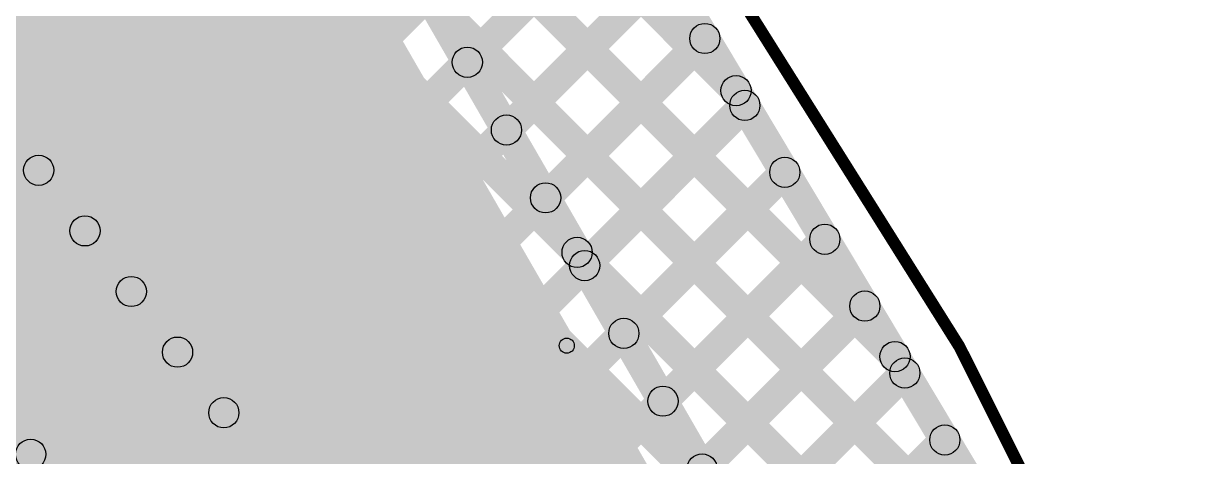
# Model space of a CAD drawing. Header units: millimetres. Extents: x 1.49 to 4.64, y 4.45 to 5.86.
# Drawn here: x 4.2581 to 4.6439, y 4.9413 to 5.0846 of the extents above; entities that cross this region are included whole.
import ezdxf

# ---------------------------------------------------------------- set-up
doc = ezdxf.new("R2010")
doc.units = ezdxf.units.MM
doc.header["$MEASUREMENT"] = 0
for name, color, linetype in [('BottomLayer', 5, 'Continuous'), ('Mechanical2', 216, 'Continuous'), ('TopLayer', 1, 'Continuous'), ('TopOverlay', 2, 'Continuous'), ('TopPaste', 8, 'Continuous'), ('TopSolder', 216, 'Continuous')]:
    doc.layers.add(name, color=color, linetype=linetype)

# ---------------------------------------------------------------- blocks, each defined once
blk = doc.blocks.new('W_____LED_11')
at = {"layer": 'TopLayer'}
for points in [[(-0.06526, 0.04685), (-0.02195, 0.04685), (-0.02195, -0.04685), (-0.06526, -0.04685)], [(-0.00226, 0.04685), (0.08947, 0.04685), (0.08947, -0.04685), (-0.00226, -0.04685)]]:
    blk.add_hatch(color=1, dxfattribs=at).paths.add_polyline_path(points)
at = {"layer": 'TopOverlay'}
h = blk.add_hatch(color=2, dxfattribs=at)
edge = h.paths.add_edge_path()
edge.add_arc((-0.069, 0.051), 0.0025, 0, 360)
h = blk.add_hatch(color=2, dxfattribs=at)
edge = h.paths.add_edge_path()
edge.add_arc((-0.069, 0.051), 0.0025, 0, 360)
for points in [[(-0.0665, -0.051), (-0.0715, -0.051), (-0.0715, 0.051), (-0.0665, 0.051)], [(-0.069, 0.0485), (-0.069, 0.0535), (0.094, 0.0535), (0.094, 0.0485)], [(0.134, 0.05301), (0.091, 0.05301), (0.091, -0.05299), (0.134, -0.05299)], [(-0.069, -0.0535), (-0.069, -0.0485), (0.094, -0.0485), (0.094, -0.0535)]]:
    blk.add_hatch(color=2, dxfattribs=at).paths.add_polyline_path(points)
h = blk.add_hatch(color=2, dxfattribs=at)
edge = h.paths.add_edge_path()
edge.add_arc((0.094, 0.051), 0.0025, 0, 360)
h = blk.add_hatch(color=2, dxfattribs=at)
edge = h.paths.add_edge_path()
edge.add_arc((-0.069, -0.051), 0.0025, 0, 360)
h = blk.add_hatch(color=2, dxfattribs=at)
edge = h.paths.add_edge_path()
edge.add_arc((-0.069, -0.051), 0.0025, 0, 360)
h = blk.add_hatch(color=2, dxfattribs=at)
edge = h.paths.add_edge_path()
edge.add_arc((0.094, -0.051), 0.0025, 0, 360)
at = {"layer": 'TopPaste'}
for points in [[(-0.06526, 0.04685), (-0.02195, 0.04685), (-0.02195, -0.04685), (-0.06526, -0.04685)], [(-0.00226, 0.04685), (0.08947, 0.04685), (0.08947, -0.04685), (-0.00226, -0.04685)]]:
    blk.add_hatch(color=8, dxfattribs=at).paths.add_polyline_path(points)
at = {"layer": 'TopSolder'}
for points in [[(-0.06926, 0.05085), (-0.01795, 0.05085), (-0.01795, -0.05085), (-0.06926, -0.05085)], [(-0.00626, 0.05085), (0.09347, 0.05085), (0.09347, -0.05085), (-0.00626, -0.05085)]]:
    blk.add_hatch(color=216, dxfattribs=at).paths.add_polyline_path(points)
at = {"layer": 'TopOverlay'}
for centre in [(-0.069, 0.051), (-0.069, 0.051), (0.094, 0.051), (-0.069, -0.051), (-0.069, -0.051), (0.094, -0.051)]:
    blk.add_circle(centre, 0.0025, dxfattribs=at)

msp = doc.modelspace()

# ---------------------------------------------------------------- hatches: boundary and pattern name
at = {"layer": 'BottomLayer'}
for points in [[(3.69572, 5.71198), (3.70279, 5.71905), (4.62451, 4.79733), (4.61744, 4.79026)], [(3.75672, 5.68634), (3.76379, 5.69341), (4.62342, 4.83378), (4.61635, 4.82671)], [(3.82743, 5.65098), (3.8345, 5.65805), (4.59128, 4.90128), (4.58421, 4.89421)], [(3.89814, 5.61562), (3.90522, 5.6227), (4.54998, 4.97793), (4.54291, 4.97086)], [(3.99005, 5.55907), (3.99712, 5.56614), (4.4974, 5.06587), (4.49032, 5.0588)], [(3.96954, 5.40281), (3.97661, 5.40988), (4.6255, 4.76099), (4.61843, 4.75392)], [(4.1597, 5.23041), (4.2003, 5.25959), (4.57414, 4.73954), (4.53354, 4.71036)], [(4.10785, 5.2312), (4.1158, 5.23727), (4.53576, 4.68731), (4.52782, 4.68124)], [(4.11473, 5.22226), (4.1218, 5.22933), (4.62648, 4.72466), (4.61941, 4.71759)], [(4.06013, 5.19483), (4.09987, 5.22517), (4.51987, 4.67517), (4.48013, 4.64483)], [(4.25142, 5.05252), (4.24435, 5.05959), (4.39106, 5.2063), (4.39813, 5.19923)], [(4.26673, 5.03248), (4.25966, 5.03955), (4.40635, 5.18625), (4.41343, 5.17917)], [(4.28204, 5.01243), (4.27497, 5.0195), (4.42165, 5.16619), (4.42873, 5.15912)], [(4.29734, 4.99238), (4.29027, 4.99945), (4.43695, 5.14613), (4.44403, 5.13906)], [(4.31265, 4.97234), (4.30558, 4.97941), (4.45225, 5.12608), (4.45933, 5.11901)], [(4.46107, 5.10743), (4.46965, 5.11257), (4.57429, 4.93757), (4.56571, 4.93243)], [(4.32796, 4.95229), (4.32089, 4.95936), (4.46678, 5.10525), (4.47385, 5.09818)], [(4.34327, 4.93224), (4.3362, 4.93931), (4.48001, 5.08312), (4.48708, 5.07605)], [(4.22895, 5.07268), (4.23602, 5.07975), (4.56671, 4.74907), (4.55964, 4.742)], [(4.35858, 4.9122), (4.35151, 4.91927), (4.49324, 5.061), (4.50031, 5.05393)], [(4.37389, 4.89215), (4.36682, 4.89922), (4.50647, 5.03887), (4.51354, 5.0318)], [(4.3892, 4.8721), (4.38212, 4.87917), (4.5197, 5.01675), (4.52677, 5.00968)], [(4.4045, 4.85206), (4.39743, 4.85913), (4.53293, 4.99462), (4.54, 4.98755)], [(4.41981, 4.83201), (4.41274, 4.83908), (4.54616, 4.9725), (4.55323, 4.96542)], [(4.43512, 4.81196), (4.42805, 4.81903), (4.55939, 4.95037), (4.56646, 4.9433)]]:
    msp.add_hatch(color=5, dxfattribs=at).paths.add_polyline_path(points)
h = msp.add_hatch(color=5, dxfattribs=at)
edge = h.paths.add_edge_path()
edge.add_arc((4.48354, 5.07959), 0.005, 0, 360)
h = msp.add_hatch(color=5, dxfattribs=at)
edge = h.paths.add_edge_path()
edge.add_arc((4.49386, 5.06234), 0.005, 0, 360)
h = msp.add_hatch(color=5, dxfattribs=at)
edge = h.paths.add_edge_path()
edge.add_arc((4.49677, 5.05746), 0.005, 0, 360)
h = msp.add_hatch(color=5, dxfattribs=at)
edge = h.paths.add_edge_path()
edge.add_arc((4.26319, 5.03601), 0.005, 0, 360)
h = msp.add_hatch(color=5, dxfattribs=at)
edge = h.paths.add_edge_path()
edge.add_arc((4.51, 5.03534), 0.005, 0, 360)
h = msp.add_hatch(color=5, dxfattribs=at)
edge = h.paths.add_edge_path()
edge.add_arc((4.2785, 5.01597), 0.005, 0, 360)
h = msp.add_hatch(color=5, dxfattribs=at)
edge = h.paths.add_edge_path()
edge.add_arc((4.52323, 5.01321), 0.005, 0, 360)
h = msp.add_hatch(color=5, dxfattribs=at)
edge = h.paths.add_edge_path()
edge.add_arc((4.29381, 4.99592), 0.005, 0, 360)
h = msp.add_hatch(color=5, dxfattribs=at)
edge = h.paths.add_edge_path()
edge.add_arc((4.53646, 4.99109), 0.005, 0, 360)
h = msp.add_hatch(color=5, dxfattribs=at)
edge = h.paths.add_edge_path()
edge.add_arc((4.30912, 4.97587), 0.005, 0, 360)
h = msp.add_hatch(color=5, dxfattribs=at)
edge = h.paths.add_edge_path()
edge.add_arc((4.54644, 4.9744), 0.005, 0, 360)
h = msp.add_hatch(color=5, dxfattribs=at)
edge = h.paths.add_edge_path()
edge.add_arc((4.54969, 4.96896), 0.005, 0, 360)
h = msp.add_hatch(color=5, dxfattribs=at)
edge = h.paths.add_edge_path()
edge.add_arc((4.32443, 4.95582), 0.005, 0, 360)
h = msp.add_hatch(color=5, dxfattribs=at)
edge = h.paths.add_edge_path()
edge.add_arc((4.56292, 4.94683), 0.005, 0, 360)
at = {"layer": 'TopLayer'}
for points in [[(3.73686, 5.45871), (3.74393, 5.46578), (4.26408, 4.94564), (4.25701, 4.93857)], [(4.27063, 5.29444), (4.27929, 5.29944), (4.48993, 4.9346), (4.48127, 4.9296)], [(4.32663, 4.85764), (4.46511, 4.93759), (4.26947, 5.27645), (4.13099, 5.1965)], [(4.29287, 5.25625), (4.29994, 5.26333), (4.4974, 5.06587), (4.49032, 5.0588)], [(4.11164, 5.19), (4.1203, 5.195), (4.32547, 4.83965), (4.31681, 4.83465)], [(4.34117, 5.1726), (4.34824, 5.17967), (4.54998, 4.97793), (4.54291, 4.97086)], [(4.40852, 5.0682), (4.40144, 5.07527), (4.45225, 5.12608), (4.45933, 5.11901)], [(4.46107, 5.10743), (4.46965, 5.11257), (4.57429, 4.93757), (4.56571, 4.93243)], [(4.42146, 5.04578), (4.41438, 5.05285), (4.46678, 5.10525), (4.47385, 5.09818)], [(4.38946, 5.08895), (4.39653, 5.09602), (4.59128, 4.90128), (4.58421, 4.89421)], [(4.4344, 5.02337), (4.42733, 5.03044), (4.48001, 5.08312), (4.48708, 5.07605)], [(4.44734, 5.00095), (4.44027, 5.00803), (4.49324, 5.061), (4.50031, 5.05393)], [(4.46028, 4.97854), (4.45321, 4.98561), (4.50647, 5.03887), (4.51354, 5.0318)], [(4.47322, 4.95613), (4.46615, 4.9632), (4.5197, 5.01675), (4.52677, 5.00968)], [(4.43776, 5.0053), (4.44483, 5.01237), (4.62342, 4.83378), (4.61635, 4.82671)], [(4.48616, 4.93371), (4.47909, 4.94078), (4.53293, 4.99462), (4.54, 4.98755)], [(4.32577, 4.73797), (4.3187, 4.74504), (4.54616, 4.9725), (4.55323, 4.96542)], [(4.33957, 4.71641), (4.3325, 4.72348), (4.55939, 4.95037), (4.56646, 4.9433)]]:
    msp.add_hatch(color=1, dxfattribs=at).paths.add_polyline_path(points)
h = msp.add_hatch(color=1, dxfattribs=at)
edge = h.paths.add_edge_path()
edge.add_arc((4.48354, 5.07959), 0.005, 0, 360)
h = msp.add_hatch(color=1, dxfattribs=at)
edge = h.paths.add_edge_path()
edge.add_arc((4.40498, 5.07173), 0.005, 0, 360)
h = msp.add_hatch(color=1, dxfattribs=at)
edge = h.paths.add_edge_path()
edge.add_arc((4.49386, 5.06234), 0.005, 0, 360)
h = msp.add_hatch(color=1, dxfattribs=at)
edge = h.paths.add_edge_path()
edge.add_arc((4.49677, 5.05746), 0.005, 0, 360)
h = msp.add_hatch(color=1, dxfattribs=at)
edge = h.paths.add_edge_path()
edge.add_arc((4.41792, 5.04932), 0.005, 0, 360)
h = msp.add_hatch(color=1, dxfattribs=at)
edge = h.paths.add_edge_path()
edge.add_arc((4.51, 5.03534), 0.005, 0, 360)
h = msp.add_hatch(color=1, dxfattribs=at)
edge = h.paths.add_edge_path()
edge.add_arc((4.43086, 5.0269), 0.005, 0, 360)
h = msp.add_hatch(color=1, dxfattribs=at)
edge = h.paths.add_edge_path()
edge.add_arc((4.52323, 5.01321), 0.005, 0, 360)
h = msp.add_hatch(color=1, dxfattribs=at)
edge = h.paths.add_edge_path()
edge.add_arc((4.44129, 5.00884), 0.005, 0, 360)
h = msp.add_hatch(color=1, dxfattribs=at)
edge = h.paths.add_edge_path()
edge.add_arc((4.4438, 5.00449), 0.005, 0, 360)
h = msp.add_hatch(color=1, dxfattribs=at)
edge = h.paths.add_edge_path()
edge.add_arc((4.53646, 4.99109), 0.005, 0, 360)
h = msp.add_hatch(color=1, dxfattribs=at)
edge = h.paths.add_edge_path()
edge.add_arc((4.45674, 4.98208), 0.005, 0, 360)
h = msp.add_hatch(color=1, dxfattribs=at)
edge = h.paths.add_edge_path()
edge.add_arc((4.54644, 4.9744), 0.005, 0, 360)
h = msp.add_hatch(color=1, dxfattribs=at)
edge = h.paths.add_edge_path()
edge.add_arc((4.54969, 4.96896), 0.005, 0, 360)
h = msp.add_hatch(color=1, dxfattribs=at)
edge = h.paths.add_edge_path()
edge.add_arc((4.46968, 4.95966), 0.005, 0, 360)
h = msp.add_hatch(color=1, dxfattribs=at)
edge = h.paths.add_edge_path()
edge.add_arc((4.56292, 4.94683), 0.005, 0, 360)
h = msp.add_hatch(color=1, dxfattribs=at)
edge = h.paths.add_edge_path()
edge.add_arc((4.26054, 4.9421), 0.005, 0, 360)
h = msp.add_hatch(color=1, dxfattribs=at)
edge = h.paths.add_edge_path()
edge.add_arc((4.48263, 4.93725), 0.005, 0, 360)

# ---------------------------------------------------------------- linework, layer by layer
at = {"layer": 'BottomLayer'}
for centre in [(4.48354, 5.07959), (4.49386, 5.06234), (4.49677, 5.05746), (4.26319, 5.03601), (4.51, 5.03534), (4.2785, 5.01597), (4.52323, 5.01321), (4.29381, 4.99592), (4.53646, 4.99109), (4.30912, 4.97587), (4.54644, 4.9744), (4.54969, 4.96896), (4.32443, 4.95582), (4.56292, 4.94683)]:
    msp.add_circle(centre, 0.005, dxfattribs=at)
at = {"layer": 'Mechanical2', "const_width": 0.00394}
msp.add_lwpolyline([(1.49178, 4.82969, -0.650988), (4.64195, 4.82969)], format="xyb", dxfattribs=at)
at = {"layer": 'TopLayer'}
for centre in [(4.48354, 5.07959), (4.40498, 5.07173), (4.49386, 5.06234), (4.49677, 5.05746), (4.41792, 5.04932), (4.51, 5.03534), (4.43086, 5.0269), (4.52323, 5.01321), (4.44129, 5.00884), (4.4438, 5.00449), (4.53646, 4.99109), (4.45674, 4.98208), (4.54644, 4.9744), (4.54969, 4.96896), (4.46968, 4.95966), (4.56292, 4.94683), (4.26054, 4.9421), (4.48263, 4.93725)]:
    msp.add_circle(centre, 0.005, dxfattribs=at)

# ---------------------------------------------------------------- block references
at = {"rotation": 300}
msp.add_blockref('W_____LED_11', (4.4282, 4.89276), dxfattribs=at)

doc.saveas('drawing.dxf')
